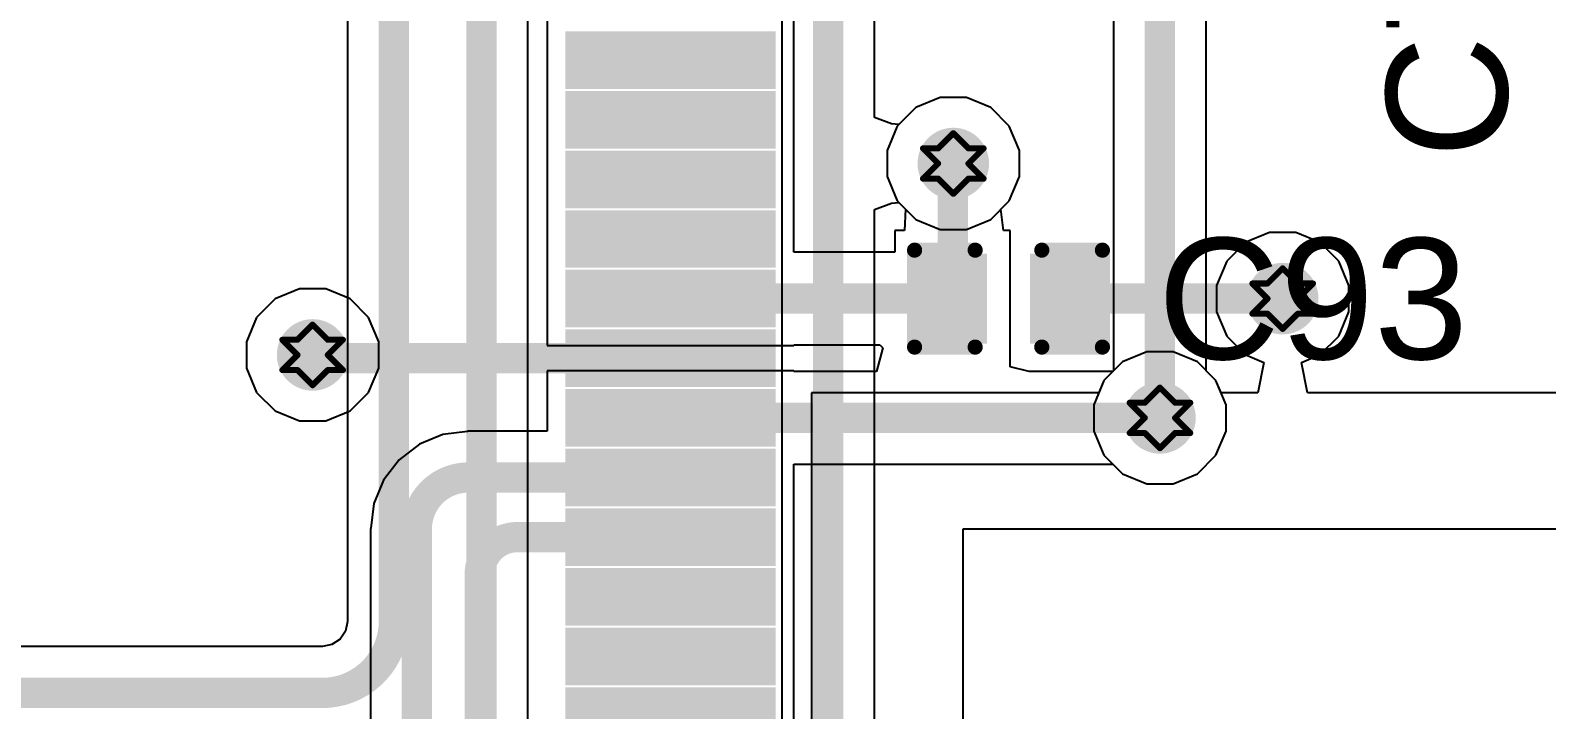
# Model space of a CAD drawing. Header units: inches. Extents: x 24 to 500, y 68 to 269.
# Drawn here: x 352.99 to 365.7, y 145.42 to 151.12 of the extents above; entities that cross this region are included whole.
import ezdxf

# ---------------------------------------------------------------- set-up
doc = ezdxf.new("R2010")
doc.units = ezdxf.units.IN
for name, color, linetype in [('Bottom Layer', 5, 'Continuous'), ('Drill Drawing', 1, 'Continuous'), ('Layer 1', 16, 'Continuous'), ('Layer 2', 76, 'Continuous'), ('Top Layer', 1, 'Continuous'), ('Top Overlay', 2, 'Continuous'), ('Top Paste', 8, 'Continuous'), ('Top Solder', 216, 'Continuous'), ('Via Holes', 16, 'Continuous')]:
    doc.layers.add(name, color=color, linetype=linetype)
doc.styles.add('Arial', font='', dxfattribs={"height": 0.2})
doc.styles.get('Arial').set_extended_font_data('Arial')

# ---------------------------------------------------------------- blocks, each defined once
blk = doc.blocks.new('LQFP_144_20_20__68')
at = {"layer": 'Top Layer'}
for points in [[(9.89998909, -1.10998508), (11.45998851, -1.10998508), (11.45998851, -1.38998452), (9.89998909, -1.38998452)], [(9.89998909, -1.61000948), (11.45998851, -1.61000948), (11.45998851, -1.89000892), (9.89998909, -1.89000892)], [(9.89998909, -2.10998308), (11.45998851, -2.10998308), (11.45998851, -2.38998252), (9.89998909, -2.38998252)], [(9.89998909, -2.61000748), (11.45998851, -2.61000748), (11.45998851, -2.89000692), (9.89998909, -2.89000692)], [(9.89998909, -3.10998108), (11.45998851, -3.10998108), (11.45998851, -3.389980519999999), (9.89998909, -3.389980519999999)], [(9.89998909, -3.61000548), (11.45998851, -3.61000548), (11.45998851, -3.89000492), (9.89998909, -3.89000492)], [(9.89998909, -4.10997908), (11.45998851, -4.10997908), (11.45998851, -4.38997852), (9.89998909, -4.38997852)], [(9.89998909, -4.61000348), (11.45998851, -4.61000348), (11.45998851, -4.89000292), (9.89998909, -4.89000292)], [(9.89998909, -5.10997708), (11.45998851, -5.10997708), (11.45998851, -5.389976519999999), (9.89998909, -5.389976519999999)], [(9.89998909, -5.61000148), (11.45998851, -5.61000148), (11.45998851, -5.890000919999999), (9.89998909, -5.890000919999999)], [(9.89998909, -6.10997508), (11.45998851, -6.10997508), (11.45998851, -6.38997452), (9.89998909, -6.38997452)], [(9.89998909, -6.609999479999999), (11.45998851, -6.609999479999999), (11.45998851, -6.889998919999999), (9.89998909, -6.889998919999999)]]:
    blk.add_hatch(color=1, dxfattribs=at).paths.add_polyline_path(points)
at = {"layer": 'Top Paste'}
for points in [[(9.89998909, -1.10998508), (11.45998851, -1.10998508), (11.45998851, -1.38998452), (9.89998909, -1.38998452)], [(9.89998909, -1.61000948), (11.45998851, -1.61000948), (11.45998851, -1.89000892), (9.89998909, -1.89000892)], [(9.89998909, -2.10998308), (11.45998851, -2.10998308), (11.45998851, -2.38998252), (9.89998909, -2.38998252)], [(9.89998909, -2.61000748), (11.45998851, -2.61000748), (11.45998851, -2.89000692), (9.89998909, -2.89000692)], [(9.89998909, -3.10998108), (11.45998851, -3.10998108), (11.45998851, -3.389980519999999), (9.89998909, -3.389980519999999)], [(9.89998909, -3.61000548), (11.45998851, -3.61000548), (11.45998851, -3.89000492), (9.89998909, -3.89000492)], [(9.89998909, -4.10997908), (11.45998851, -4.10997908), (11.45998851, -4.38997852), (9.89998909, -4.38997852)], [(9.89998909, -4.61000348), (11.45998851, -4.61000348), (11.45998851, -4.89000292), (9.89998909, -4.89000292)], [(9.89998909, -5.10997708), (11.45998851, -5.10997708), (11.45998851, -5.389976519999999), (9.89998909, -5.389976519999999)], [(9.89998909, -5.61000148), (11.45998851, -5.61000148), (11.45998851, -5.890000919999999), (9.89998909, -5.890000919999999)], [(9.89998909, -6.10997508), (11.45998851, -6.10997508), (11.45998851, -6.38997452), (9.89998909, -6.38997452)], [(9.89998909, -6.609999479999999), (11.45998851, -6.609999479999999), (11.45998851, -6.889998919999999), (9.89998909, -6.889998919999999)]]:
    blk.add_hatch(color=8, dxfattribs=at).paths.add_polyline_path(points)
at = {"layer": 'Top Solder'}
for points in [[(9.798389089999999, -1.00838508), (11.56158851, -1.00838508), (11.56158851, -1.49158452), (9.798389089999999, -1.49158452)], [(9.798389089999999, -1.50840948), (11.56158851, -1.50840948), (11.56158851, -1.99160892), (9.798389089999999, -1.99160892)], [(9.798389089999999, -2.00838308), (11.56158851, -2.00838308), (11.56158851, -2.49158252), (9.798389089999999, -2.49158252)], [(9.798389089999999, -2.50840748), (11.56158851, -2.50840748), (11.56158851, -2.99160692), (9.798389089999999, -2.99160692)], [(9.798389089999999, -3.00838108), (11.56158851, -3.00838108), (11.56158851, -3.49158052), (9.798389089999999, -3.49158052)], [(9.798389089999999, -3.50840548), (11.56158851, -3.50840548), (11.56158851, -3.99160492), (9.798389089999999, -3.99160492)], [(9.798389089999999, -4.00837908), (11.56158851, -4.00837908), (11.56158851, -4.49157852), (9.798389089999999, -4.49157852)], [(9.798389089999999, -4.508403479999999), (11.56158851, -4.508403479999999), (11.56158851, -4.991602919999999), (9.798389089999999, -4.991602919999999)], [(9.798389089999999, -5.00837708), (11.56158851, -5.00837708), (11.56158851, -5.49157652), (9.798389089999999, -5.49157652)], [(9.798389089999999, -5.50840148), (11.56158851, -5.50840148), (11.56158851, -5.99160092), (9.798389089999999, -5.99160092)], [(9.798389089999999, -6.00837508), (11.56158851, -6.00837508), (11.56158851, -6.49157452), (9.798389089999999, -6.49157452)], [(9.798389089999999, -6.50839948), (11.56158851, -6.50839948), (11.56158851, -6.991598919999999), (9.798389089999999, -6.991598919999999)]]:
    blk.add_hatch(color=216, dxfattribs=at).paths.add_polyline_path(points)
blk = doc.blocks.new('C___0402_230')
at = {"layer": 'Top Layer'}
for points in [[(-0.6985, -0.3175), (-0.6985, 0.3175), (-0.2412999999999999, 0.3175), (-0.2413, -0.3175)], [(0.2412999999999999, -0.3175), (0.2413, 0.3175), (0.6985, 0.3175), (0.6985, -0.3175)]]:
    blk.add_hatch(color=1, dxfattribs=at).paths.add_polyline_path(points)
at = {"layer": 'Top Paste'}
for points in [[(-0.6985, -0.3175), (-0.6985, 0.3175), (-0.2412999999999999, 0.3175), (-0.2413, -0.3175)], [(0.2412999999999999, -0.3175), (0.2413, 0.3175), (0.6985, 0.3175), (0.6985, -0.3175)]]:
    blk.add_hatch(color=8, dxfattribs=at).paths.add_polyline_path(points)
at = {"layer": 'Top Solder'}
for points in [[(-0.7584998799999999, -0.37749988), (-0.7584998799999999, 0.37749988), (-0.18130012, 0.37749988), (-0.18130012, -0.37749988)], [(0.18130012, -0.37749988), (0.18130012, 0.37749988), (0.7584998799999999, 0.37749988), (0.7584998799999999, -0.37749988)]]:
    blk.add_hatch(color=216, dxfattribs=at).paths.add_polyline_path(points)
at = {"layer": 'Top Overlay'}
for points in [[(-0.7874, -0.4064, 0.127, 0.127, 0), (-0.7874, 0.4064, 0.127, 0.127, 0)], [(-0.7874, 0.4064, 0.127, 0.127, 0), (-0.2794, 0.4064, 0.127, 0.127, 0)], [(0.2794, 0.4064, 0.127, 0.127, 0), (0.7874, 0.4064, 0.127, 0.127, 0)], [(0.7874, -0.4064, 0.127, 0.127, 0), (0.7874, 0.4064, 0.127, 0.127, 0)], [(-0.7874, -0.4064, 0.127, 0.127, 0), (-0.2794, -0.4064, 0.127, 0.127, 0)], [(0.2794, -0.4064, 0.127, 0.127, 0), (0.7874, -0.4064, 0.127, 0.127, 0)]]:
    blk.add_lwpolyline(points, format="xyseb", dxfattribs=at)
for points in [[(-0.8191499999999999, 0.4064, 0.0635, 0.0635, 1), (-0.7556499999999999, 0.4064, 0.0635, 0.0635, 1)], [(-0.8191499999999999, 0.4064, 0.0635, 0.0635, 1), (-0.7556499999999999, 0.4064, 0.0635, 0.0635, 1)], [(-0.31115, 0.4064, 0.0635, 0.0635, 1), (-0.24765, 0.4064, 0.0635, 0.0635, 1)], [(0.24765, 0.4064, 0.0635, 0.0635, 1), (0.31115, 0.4064, 0.0635, 0.0635, 1)], [(0.7556499999999999, 0.4064, 0.0635, 0.0635, 1), (0.8191499999999999, 0.4064, 0.0635, 0.0635, 1)], [(0.7556499999999999, 0.4064, 0.0635, 0.0635, 1), (0.8191499999999999, 0.4064, 0.0635, 0.0635, 1)], [(-0.8191499999999999, -0.4064, 0.0635, 0.0635, 1), (-0.7556499999999999, -0.4064, 0.0635, 0.0635, 1)], [(-0.8191499999999999, -0.4064, 0.0635, 0.0635, 1), (-0.7556499999999999, -0.4064, 0.0635, 0.0635, 1)], [(-0.31115, -0.4064, 0.0635, 0.0635, 1), (-0.24765, -0.4064, 0.0635, 0.0635, 1)], [(0.24765, -0.4064, 0.0635, 0.0635, 1), (0.31115, -0.4064, 0.0635, 0.0635, 1)], [(0.7556499999999999, -0.4064, 0.0635, 0.0635, 1), (0.8191499999999999, -0.4064, 0.0635, 0.0635, 1)], [(0.7556499999999999, -0.4064, 0.0635, 0.0635, 1), (0.8191499999999999, -0.4064, 0.0635, 0.0635, 1)]]:
    blk.add_lwpolyline(points, format="xyseb", close=True, dxfattribs=at)

msp = doc.modelspace()

# ---------------------------------------------------------------- hatches: boundary and pattern name
at = {"layer": 'Bottom Layer'}
h = msp.add_hatch(color=5, dxfattribs=at)
edge = h.paths.add_edge_path()
edge.add_arc((360.72527296, 150.00373352), 0.2999994, 0, 360)
h = msp.add_hatch(color=5, dxfattribs=at)
edge = h.paths.add_edge_path()
edge.add_arc((363.48704544, 148.8706192), 0.2999994, 0, 360)
h = msp.add_hatch(color=5, dxfattribs=at)
edge = h.paths.add_edge_path()
edge.add_arc((355.35368604, 148.3985856), 0.2999994, 0, 360)
h = msp.add_hatch(color=5, dxfattribs=at)
edge = h.paths.add_edge_path()
edge.add_arc((362.458, 147.8706212), 0.2999994, 0, 360)
at = {"layer": 'Layer 1'}
h = msp.add_hatch(color=16, dxfattribs=at)
edge = h.paths.add_edge_path()
edge.add_arc((360.72527296, 150.00373352), 0.2999994, 0, 360)
h = msp.add_hatch(color=16, dxfattribs=at)
edge = h.paths.add_edge_path()
edge.add_arc((363.48704544, 148.8706192), 0.2999994, 0, 360)
h = msp.add_hatch(color=16, dxfattribs=at)
edge = h.paths.add_edge_path()
edge.add_arc((355.35368604, 148.3985856), 0.2999994, 0, 360)
h = msp.add_hatch(color=16, dxfattribs=at)
edge = h.paths.add_edge_path()
edge.add_arc((362.458, 147.8706212), 0.2999994, 0, 360)
at = {"layer": 'Layer 2'}
h = msp.add_hatch(color=76, dxfattribs=at)
edge = h.paths.add_edge_path()
edge.add_arc((360.72527296, 150.00373352), 0.2999994, 0, 360)
h = msp.add_hatch(color=76, dxfattribs=at)
edge = h.paths.add_edge_path()
edge.add_arc((363.48704544, 148.8706192), 0.2999994, 0, 360)
h = msp.add_hatch(color=76, dxfattribs=at)
edge = h.paths.add_edge_path()
edge.add_arc((355.35368604, 148.3985856), 0.2999994, 0, 360)
h = msp.add_hatch(color=76, dxfattribs=at)
edge = h.paths.add_edge_path()
edge.add_arc((362.458, 147.8706212), 0.2999994, 0, 360)
at = {"layer": 'Top Layer'}
h = msp.add_hatch(color=1, dxfattribs=at)
edge = h.paths.add_edge_path()
edge.add_arc((360.72527296, 150.00373352), 0.2999994, 0, 360)
h = msp.add_hatch(color=1, dxfattribs=at)
edge = h.paths.add_edge_path()
edge.add_arc((363.48704544, 148.8706192), 0.2999994, 0, 360)
h = msp.add_hatch(color=1, dxfattribs=at)
edge = h.paths.add_edge_path()
edge.add_arc((355.35368604, 148.3985856), 0.2999994, 0, 360)
h = msp.add_hatch(color=1, dxfattribs=at)
edge = h.paths.add_edge_path()
edge.add_arc((362.458, 147.8706212), 0.2999994, 0, 360)
at = {"layer": 'Via Holes'}
h = msp.add_hatch(color=7, dxfattribs=at)
edge = h.paths.add_edge_path()
edge.add_arc((360.72527296, 150.00373352), 0.1499997, 0, 360)
h = msp.add_hatch(color=7, dxfattribs=at)
edge = h.paths.add_edge_path()
edge.add_arc((363.48704544, 148.8706192), 0.1499997, 0, 360)
h = msp.add_hatch(color=7, dxfattribs=at)
edge = h.paths.add_edge_path()
edge.add_arc((355.35368604, 148.3985856), 0.1499997, 0, 360)
h = msp.add_hatch(color=7, dxfattribs=at)
edge = h.paths.add_edge_path()
edge.add_arc((362.458, 147.8706212), 0.1499997, 0, 360)

# ---------------------------------------------------------------- linework, layer by layer
at = {"layer": 'Bottom Layer'}
for p, q in [((359.28824256, 163.0793919), (359.28824256, 143.77670762)), ((362.84646506, 148.2656293), (362.84646506, 160.20023586)), ((360.06517268, 150.38824634), (360.06517268, 155.1859736)), ((355.64622038, 155.0694384), (355.64622038, 146.16340592)), ((362.06953494, 152.65411938), (362.06953494, 148.2656293)), ((357.15686506, 144.55623616), (357.15686506, 152.4875919)), ((360.61507506, 150.55773292), (360.4114585, 150.47339222)), ((360.83547086, 150.55773292), (360.61507506, 150.55773292)), ((361.03908742, 150.47339222), (360.83547086, 150.55773292)), ((360.4114585, 150.47339222), (360.26817202, 150.33010574)), ((361.19493166, 150.31754798), (361.03908742, 150.47339222)), ((360.20748634, 150.33541688), (360.06517268, 150.38824634)), ((360.26817202, 150.33010574), (360.20748634, 150.33541688)), ((361.27927236, 150.11393142), (361.19493166, 150.31754798)), ((361.27927236, 149.89353562), (361.27927236, 150.11393142)), ((361.19493166, 149.68991906), (361.27927236, 149.89353562)), ((360.06517268, 149.6192207), (360.20748634, 149.67205016)), ((360.20748634, 149.67205016), (360.26817202, 149.6773613)), ((360.26817202, 149.6773613), (360.4114585, 149.53407482)), ((361.03908742, 149.53407482), (361.19493166, 149.68991906)), ((360.06517268, 143.77670762), (360.06517268, 149.6192207)), ((360.4114585, 149.53407482), (360.61507506, 149.44973412)), ((360.83547086, 149.44973412), (361.03908742, 149.53407482)), ((360.61507506, 149.44973412), (360.83547086, 149.44973412)), ((362.06953494, 148.2656293), (361.9883412999999, 148.18443566)), ((362.9276587, 148.18443566), (362.84646506, 148.2656293)), ((361.9883412999999, 148.18443566), (361.9040006, 147.9808191)), ((363.0119994, 147.9808191), (362.9276587, 148.18443566)), ((361.9040006, 147.9808191), (361.9040006, 147.7604233)), ((363.0119994, 147.7604233), (363.0119994, 147.9808191)), ((361.9040006, 147.7604233), (361.9883412999999, 147.55680674)), ((362.9276587, 147.55680674), (363.0119994, 147.7604233)), ((361.9883412999999, 147.55680674), (362.14418554, 147.4009625)), ((362.77181446, 147.4009625), (362.9276587, 147.55680674)), ((362.14418554, 147.4009625), (362.3478021, 147.3166218)), ((362.5681979, 147.3166218), (362.77181446, 147.4009625)), ((362.3478021, 147.3166218), (362.5681979, 147.3166218)), ((355.62904998, 146.0831343), (355.5835789, 146.01508262)), ((355.64501642, 146.16340592), (355.62904998, 146.0831343)), ((355.64622038, 146.16340592), (355.64501642, 146.16340592)), ((355.51552722, 145.96961154), (355.4352555999999, 145.9536451)), ((355.5835789, 146.01508262), (355.51552722, 145.96961154)), ((355.4352555999999, 145.95244114), (348.73693778, 145.95244114)), ((355.4352555999999, 145.9536451), (355.4352555999999, 145.95244114))]:
    msp.add_line(p, q, dxfattribs=at)
for points in [[(359.67670762, 143.77670762, 0.254, 0.254, 0), (359.67670762, 163.4744, 0.254, 0.254, 0)], [(362.458, 147.8706212, 0.254, 0.254, 0), (362.458, 160.20023586, 0.254, 0.254, 0)], [(356.03468544, 146.16340592, 0.254, 0.254, 0), (356.03468544, 160.07062728, 0.254, 0.254, 0)], [(356.7684, 144.55623616, 0.254, 0.254, 0), (356.7684, 152.8826, 0.254, 0.254, 0)], [(356.03468544, 146.16340592, 0.254, 0.254, -0.4142135623730951), (355.4352555999999, 145.56397608, 0.254, 0.254, 0)], [(328.69424736, 145.56397608, 0.254, 0.254, 0), (355.4352555999999, 145.56397608, 0.254, 0.254, 0)]]:
    msp.add_lwpolyline(points, format="xyseb", dxfattribs=at)
for points in [[(362.3945, 147.8706212, 0.127, 0.127, 1), (362.5215, 147.8706212, 0.127, 0.127, 1)], [(355.97118544, 146.16340592, 0.127, 0.127, 1), (356.09818544, 146.16340592, 0.127, 0.127, 1)], [(355.97118544, 146.16340592, 0.127, 0.127, 1), (356.09818544, 146.16340592, 0.127, 0.127, 1)], [(355.3717556, 145.56397608, 0.127, 0.127, 1), (355.4987556, 145.56397608, 0.127, 0.127, 1)], [(355.3717556, 145.56397608, 0.127, 0.127, 1), (355.4987556, 145.56397608, 0.127, 0.127, 1)]]:
    msp.add_lwpolyline(points, format="xyseb", close=True, dxfattribs=at)
at = {"layer": 'Drill Drawing'}
for points in [[(360.59827296, 150.13073352, 0.0508, 0.0508, 0), (360.72527296, 150.25773352, 0.0508, 0.0508, 0)], [(360.72527296, 150.25773352, 0.0508, 0.0508, 0), (360.85227296, 150.13073352, 0.0508, 0.0508, 0)], [(360.47127296, 150.13073352, 0.0508, 0.0508, 0), (360.59827296, 150.00373352, 0.0508, 0.0508, 0)], [(360.47127296, 150.13073352, 0.0508, 0.0508, 0), (360.59827296, 150.13073352, 0.0508, 0.0508, 0)], [(360.85227296, 150.13073352, 0.0508, 0.0508, 0), (360.97927296, 150.13073352, 0.0508, 0.0508, 0)], [(360.85227296, 150.00373352, 0.0508, 0.0508, 0), (360.97927296, 150.13073352, 0.0508, 0.0508, 0)], [(360.47127296, 149.87673352, 0.0508, 0.0508, 0), (360.59827296, 150.00373352, 0.0508, 0.0508, 0)], [(360.85227296, 150.00373352, 0.0508, 0.0508, 0), (360.97927296, 149.87673352, 0.0508, 0.0508, 0)], [(360.47127296, 149.87673352, 0.0508, 0.0508, 0), (360.59827296, 149.87673352, 0.0508, 0.0508, 0)], [(360.59827296, 149.87673352, 0.0508, 0.0508, 0), (360.72527296, 149.74973352, 0.0508, 0.0508, 0)], [(360.72527296, 149.74973352, 0.0508, 0.0508, 0), (360.85227296, 149.87673352, 0.0508, 0.0508, 0)], [(360.85227296, 149.87673352, 0.0508, 0.0508, 0), (360.97927296, 149.87673352, 0.0508, 0.0508, 0)], [(363.36004544, 148.9976192, 0.0508, 0.0508, 0), (363.48704544, 149.1246192, 0.0508, 0.0508, 0)], [(363.48704544, 149.1246192, 0.0508, 0.0508, 0), (363.61404544, 148.9976192, 0.0508, 0.0508, 0)], [(363.23304544, 148.9976192, 0.0508, 0.0508, 0), (363.36004544, 148.8706192, 0.0508, 0.0508, 0)], [(363.23304544, 148.9976192, 0.0508, 0.0508, 0), (363.36004544, 148.9976192, 0.0508, 0.0508, 0)], [(363.61404544, 148.9976192, 0.0508, 0.0508, 0), (363.74104544, 148.9976192, 0.0508, 0.0508, 0)], [(363.61404544, 148.8706192, 0.0508, 0.0508, 0), (363.74104544, 148.9976192, 0.0508, 0.0508, 0)], [(363.23304544, 148.7436192, 0.0508, 0.0508, 0), (363.36004544, 148.8706192, 0.0508, 0.0508, 0)], [(363.61404544, 148.8706192, 0.0508, 0.0508, 0), (363.74104544, 148.7436192, 0.0508, 0.0508, 0)], [(363.23304544, 148.7436192, 0.0508, 0.0508, 0), (363.36004544, 148.7436192, 0.0508, 0.0508, 0)], [(363.36004544, 148.7436192, 0.0508, 0.0508, 0), (363.48704544, 148.6166192, 0.0508, 0.0508, 0)], [(363.48704544, 148.6166192, 0.0508, 0.0508, 0), (363.61404544, 148.7436192, 0.0508, 0.0508, 0)], [(363.61404544, 148.7436192, 0.0508, 0.0508, 0), (363.74104544, 148.7436192, 0.0508, 0.0508, 0)], [(355.22668604, 148.5255856, 0.0508, 0.0508, 0), (355.35368604, 148.6525856, 0.0508, 0.0508, 0)], [(355.35368604, 148.6525856, 0.0508, 0.0508, 0), (355.48068604, 148.5255856, 0.0508, 0.0508, 0)], [(355.09968604, 148.5255856, 0.0508, 0.0508, 0), (355.22668604, 148.3985856, 0.0508, 0.0508, 0)], [(355.09968604, 148.5255856, 0.0508, 0.0508, 0), (355.22668604, 148.5255856, 0.0508, 0.0508, 0)], [(355.48068604, 148.5255856, 0.0508, 0.0508, 0), (355.60768604, 148.5255856, 0.0508, 0.0508, 0)], [(355.48068604, 148.3985856, 0.0508, 0.0508, 0), (355.60768604, 148.5255856, 0.0508, 0.0508, 0)], [(355.09968604, 148.2715856, 0.0508, 0.0508, 0), (355.22668604, 148.3985856, 0.0508, 0.0508, 0)], [(355.48068604, 148.3985856, 0.0508, 0.0508, 0), (355.60768604, 148.2715856, 0.0508, 0.0508, 0)], [(355.09968604, 148.2715856, 0.0508, 0.0508, 0), (355.22668604, 148.2715856, 0.0508, 0.0508, 0)], [(355.22668604, 148.2715856, 0.0508, 0.0508, 0), (355.35368604, 148.1445856, 0.0508, 0.0508, 0)], [(355.35368604, 148.1445856, 0.0508, 0.0508, 0), (355.48068604, 148.2715856, 0.0508, 0.0508, 0)], [(355.48068604, 148.2715856, 0.0508, 0.0508, 0), (355.60768604, 148.2715856, 0.0508, 0.0508, 0)], [(362.331, 147.9976212, 0.0508, 0.0508, 0), (362.458, 148.1246212, 0.0508, 0.0508, 0)], [(362.458, 148.1246212, 0.0508, 0.0508, 0), (362.585, 147.9976212, 0.0508, 0.0508, 0)], [(362.204, 147.9976212, 0.0508, 0.0508, 0), (362.331, 147.8706212, 0.0508, 0.0508, 0)], [(362.204, 147.9976212, 0.0508, 0.0508, 0), (362.331, 147.9976212, 0.0508, 0.0508, 0)], [(362.585, 147.9976212, 0.0508, 0.0508, 0), (362.712, 147.9976212, 0.0508, 0.0508, 0)], [(362.585, 147.8706212, 0.0508, 0.0508, 0), (362.712, 147.9976212, 0.0508, 0.0508, 0)], [(362.204, 147.7436212, 0.0508, 0.0508, 0), (362.331, 147.8706212, 0.0508, 0.0508, 0)], [(362.585, 147.8706212, 0.0508, 0.0508, 0), (362.712, 147.7436212, 0.0508, 0.0508, 0)], [(362.204, 147.7436212, 0.0508, 0.0508, 0), (362.331, 147.7436212, 0.0508, 0.0508, 0)], [(362.331, 147.7436212, 0.0508, 0.0508, 0), (362.458, 147.6166212, 0.0508, 0.0508, 0)], [(362.458, 147.6166212, 0.0508, 0.0508, 0), (362.585, 147.7436212, 0.0508, 0.0508, 0)], [(362.585, 147.7436212, 0.0508, 0.0508, 0), (362.712, 147.7436212, 0.0508, 0.0508, 0)]]:
    msp.add_lwpolyline(points, format="xyseb", dxfattribs=at)
for points in [[(360.71257296, 150.25773352, 0.0254, 0.0254, 1), (360.73797296, 150.25773352, 0.0254, 0.0254, 1)], [(360.71257296, 150.25773352, 0.0254, 0.0254, 1), (360.73797296, 150.25773352, 0.0254, 0.0254, 1)], [(360.45857296, 150.13073352, 0.0254, 0.0254, 1), (360.48397296, 150.13073352, 0.0254, 0.0254, 1)], [(360.45857296, 150.13073352, 0.0254, 0.0254, 1), (360.48397296, 150.13073352, 0.0254, 0.0254, 1)], [(360.58557296, 150.13073352, 0.0254, 0.0254, 1), (360.61097296, 150.13073352, 0.0254, 0.0254, 1)], [(360.58557296, 150.13073352, 0.0254, 0.0254, 1), (360.61097296, 150.13073352, 0.0254, 0.0254, 1)], [(360.8395729599999, 150.13073352, 0.0254, 0.0254, 1), (360.86497296, 150.13073352, 0.0254, 0.0254, 1)], [(360.8395729599999, 150.13073352, 0.0254, 0.0254, 1), (360.86497296, 150.13073352, 0.0254, 0.0254, 1)], [(360.96657296, 150.13073352, 0.0254, 0.0254, 1), (360.9919729599999, 150.13073352, 0.0254, 0.0254, 1)], [(360.96657296, 150.13073352, 0.0254, 0.0254, 1), (360.9919729599999, 150.13073352, 0.0254, 0.0254, 1)], [(360.58557296, 150.00373352, 0.0254, 0.0254, 1), (360.61097296, 150.00373352, 0.0254, 0.0254, 1)], [(360.58557296, 150.00373352, 0.0254, 0.0254, 1), (360.61097296, 150.00373352, 0.0254, 0.0254, 1)], [(360.8395729599999, 150.00373352, 0.0254, 0.0254, 1), (360.86497296, 150.00373352, 0.0254, 0.0254, 1)], [(360.8395729599999, 150.00373352, 0.0254, 0.0254, 1), (360.86497296, 150.00373352, 0.0254, 0.0254, 1)], [(360.45857296, 149.87673352, 0.0254, 0.0254, 1), (360.48397296, 149.87673352, 0.0254, 0.0254, 1)], [(360.45857296, 149.87673352, 0.0254, 0.0254, 1), (360.48397296, 149.87673352, 0.0254, 0.0254, 1)], [(360.58557296, 149.87673352, 0.0254, 0.0254, 1), (360.61097296, 149.87673352, 0.0254, 0.0254, 1)], [(360.58557296, 149.87673352, 0.0254, 0.0254, 1), (360.61097296, 149.87673352, 0.0254, 0.0254, 1)], [(360.8395729599999, 149.87673352, 0.0254, 0.0254, 1), (360.86497296, 149.87673352, 0.0254, 0.0254, 1)], [(360.8395729599999, 149.87673352, 0.0254, 0.0254, 1), (360.86497296, 149.87673352, 0.0254, 0.0254, 1)], [(360.96657296, 149.87673352, 0.0254, 0.0254, 1), (360.9919729599999, 149.87673352, 0.0254, 0.0254, 1)], [(360.96657296, 149.87673352, 0.0254, 0.0254, 1), (360.9919729599999, 149.87673352, 0.0254, 0.0254, 1)], [(360.71257296, 149.74973352, 0.0254, 0.0254, 1), (360.73797296, 149.74973352, 0.0254, 0.0254, 1)], [(360.71257296, 149.74973352, 0.0254, 0.0254, 1), (360.73797296, 149.74973352, 0.0254, 0.0254, 1)], [(363.47434544, 149.1246192, 0.0254, 0.0254, 1), (363.49974544, 149.1246192, 0.0254, 0.0254, 1)], [(363.47434544, 149.1246192, 0.0254, 0.0254, 1), (363.49974544, 149.1246192, 0.0254, 0.0254, 1)], [(363.22034544, 148.9976192, 0.0254, 0.0254, 1), (363.24574544, 148.9976192, 0.0254, 0.0254, 1)], [(363.22034544, 148.9976192, 0.0254, 0.0254, 1), (363.24574544, 148.9976192, 0.0254, 0.0254, 1)], [(363.34734544, 148.9976192, 0.0254, 0.0254, 1), (363.37274544, 148.9976192, 0.0254, 0.0254, 1)], [(363.34734544, 148.9976192, 0.0254, 0.0254, 1), (363.37274544, 148.9976192, 0.0254, 0.0254, 1)], [(363.60134544, 148.9976192, 0.0254, 0.0254, 1), (363.62674544, 148.9976192, 0.0254, 0.0254, 1)], [(363.60134544, 148.9976192, 0.0254, 0.0254, 1), (363.62674544, 148.9976192, 0.0254, 0.0254, 1)], [(363.7283454399999, 148.9976192, 0.0254, 0.0254, 1), (363.75374544, 148.9976192, 0.0254, 0.0254, 1)], [(363.7283454399999, 148.9976192, 0.0254, 0.0254, 1), (363.75374544, 148.9976192, 0.0254, 0.0254, 1)], [(363.34734544, 148.8706192, 0.0254, 0.0254, 1), (363.37274544, 148.8706192, 0.0254, 0.0254, 1)], [(363.34734544, 148.8706192, 0.0254, 0.0254, 1), (363.37274544, 148.8706192, 0.0254, 0.0254, 1)], [(363.60134544, 148.8706192, 0.0254, 0.0254, 1), (363.62674544, 148.8706192, 0.0254, 0.0254, 1)], [(363.60134544, 148.8706192, 0.0254, 0.0254, 1), (363.62674544, 148.8706192, 0.0254, 0.0254, 1)], [(363.22034544, 148.7436192, 0.0254, 0.0254, 1), (363.24574544, 148.7436192, 0.0254, 0.0254, 1)], [(363.22034544, 148.7436192, 0.0254, 0.0254, 1), (363.24574544, 148.7436192, 0.0254, 0.0254, 1)], [(363.34734544, 148.7436192, 0.0254, 0.0254, 1), (363.37274544, 148.7436192, 0.0254, 0.0254, 1)], [(363.34734544, 148.7436192, 0.0254, 0.0254, 1), (363.37274544, 148.7436192, 0.0254, 0.0254, 1)], [(363.60134544, 148.7436192, 0.0254, 0.0254, 1), (363.62674544, 148.7436192, 0.0254, 0.0254, 1)], [(363.60134544, 148.7436192, 0.0254, 0.0254, 1), (363.62674544, 148.7436192, 0.0254, 0.0254, 1)], [(363.7283454399999, 148.7436192, 0.0254, 0.0254, 1), (363.75374544, 148.7436192, 0.0254, 0.0254, 1)], [(363.7283454399999, 148.7436192, 0.0254, 0.0254, 1), (363.75374544, 148.7436192, 0.0254, 0.0254, 1)], [(355.34098604, 148.6525856, 0.0254, 0.0254, 1), (355.36638604, 148.6525856, 0.0254, 0.0254, 1)], [(355.34098604, 148.6525856, 0.0254, 0.0254, 1), (355.36638604, 148.6525856, 0.0254, 0.0254, 1)], [(363.47434544, 148.6166192, 0.0254, 0.0254, 1), (363.49974544, 148.6166192, 0.0254, 0.0254, 1)], [(363.47434544, 148.6166192, 0.0254, 0.0254, 1), (363.49974544, 148.6166192, 0.0254, 0.0254, 1)], [(355.0869860399999, 148.5255856, 0.0254, 0.0254, 1), (355.11238604, 148.5255856, 0.0254, 0.0254, 1)], [(355.0869860399999, 148.5255856, 0.0254, 0.0254, 1), (355.11238604, 148.5255856, 0.0254, 0.0254, 1)], [(355.21398604, 148.5255856, 0.0254, 0.0254, 1), (355.2393860399999, 148.5255856, 0.0254, 0.0254, 1)], [(355.21398604, 148.5255856, 0.0254, 0.0254, 1), (355.2393860399999, 148.5255856, 0.0254, 0.0254, 1)], [(355.46798604, 148.5255856, 0.0254, 0.0254, 1), (355.49338604, 148.5255856, 0.0254, 0.0254, 1)], [(355.46798604, 148.5255856, 0.0254, 0.0254, 1), (355.49338604, 148.5255856, 0.0254, 0.0254, 1)], [(355.59498604, 148.5255856, 0.0254, 0.0254, 1), (355.62038604, 148.5255856, 0.0254, 0.0254, 1)], [(355.59498604, 148.5255856, 0.0254, 0.0254, 1), (355.62038604, 148.5255856, 0.0254, 0.0254, 1)], [(355.21398604, 148.3985856, 0.0254, 0.0254, 1), (355.2393860399999, 148.3985856, 0.0254, 0.0254, 1)], [(355.21398604, 148.3985856, 0.0254, 0.0254, 1), (355.2393860399999, 148.3985856, 0.0254, 0.0254, 1)], [(355.46798604, 148.3985856, 0.0254, 0.0254, 1), (355.49338604, 148.3985856, 0.0254, 0.0254, 1)], [(355.46798604, 148.3985856, 0.0254, 0.0254, 1), (355.49338604, 148.3985856, 0.0254, 0.0254, 1)], [(355.0869860399999, 148.2715856, 0.0254, 0.0254, 1), (355.11238604, 148.2715856, 0.0254, 0.0254, 1)], [(355.0869860399999, 148.2715856, 0.0254, 0.0254, 1), (355.11238604, 148.2715856, 0.0254, 0.0254, 1)], [(355.21398604, 148.2715856, 0.0254, 0.0254, 1), (355.2393860399999, 148.2715856, 0.0254, 0.0254, 1)], [(355.21398604, 148.2715856, 0.0254, 0.0254, 1), (355.2393860399999, 148.2715856, 0.0254, 0.0254, 1)], [(355.46798604, 148.2715856, 0.0254, 0.0254, 1), (355.49338604, 148.2715856, 0.0254, 0.0254, 1)], [(355.46798604, 148.2715856, 0.0254, 0.0254, 1), (355.49338604, 148.2715856, 0.0254, 0.0254, 1)], [(355.59498604, 148.2715856, 0.0254, 0.0254, 1), (355.62038604, 148.2715856, 0.0254, 0.0254, 1)], [(355.59498604, 148.2715856, 0.0254, 0.0254, 1), (355.62038604, 148.2715856, 0.0254, 0.0254, 1)], [(355.34098604, 148.1445856, 0.0254, 0.0254, 1), (355.36638604, 148.1445856, 0.0254, 0.0254, 1)], [(355.34098604, 148.1445856, 0.0254, 0.0254, 1), (355.36638604, 148.1445856, 0.0254, 0.0254, 1)], [(362.4453, 148.1246212, 0.0254, 0.0254, 1), (362.4707, 148.1246212, 0.0254, 0.0254, 1)], [(362.4453, 148.1246212, 0.0254, 0.0254, 1), (362.4707, 148.1246212, 0.0254, 0.0254, 1)], [(362.1913, 147.9976212, 0.0254, 0.0254, 1), (362.2167, 147.9976212, 0.0254, 0.0254, 1)], [(362.1913, 147.9976212, 0.0254, 0.0254, 1), (362.2167, 147.9976212, 0.0254, 0.0254, 1)], [(362.3183, 147.9976212, 0.0254, 0.0254, 1), (362.3437, 147.9976212, 0.0254, 0.0254, 1)], [(362.3183, 147.9976212, 0.0254, 0.0254, 1), (362.3437, 147.9976212, 0.0254, 0.0254, 1)], [(362.5723, 147.9976212, 0.0254, 0.0254, 1), (362.5977, 147.9976212, 0.0254, 0.0254, 1)], [(362.5723, 147.9976212, 0.0254, 0.0254, 1), (362.5977, 147.9976212, 0.0254, 0.0254, 1)], [(362.6993, 147.9976212, 0.0254, 0.0254, 1), (362.7247, 147.9976212, 0.0254, 0.0254, 1)], [(362.6993, 147.9976212, 0.0254, 0.0254, 1), (362.7247, 147.9976212, 0.0254, 0.0254, 1)], [(362.3183, 147.8706212, 0.0254, 0.0254, 1), (362.3437, 147.8706212, 0.0254, 0.0254, 1)], [(362.3183, 147.8706212, 0.0254, 0.0254, 1), (362.3437, 147.8706212, 0.0254, 0.0254, 1)], [(362.5723, 147.8706212, 0.0254, 0.0254, 1), (362.5977, 147.8706212, 0.0254, 0.0254, 1)], [(362.5723, 147.8706212, 0.0254, 0.0254, 1), (362.5977, 147.8706212, 0.0254, 0.0254, 1)], [(362.1913, 147.7436212, 0.0254, 0.0254, 1), (362.2167, 147.7436212, 0.0254, 0.0254, 1)], [(362.1913, 147.7436212, 0.0254, 0.0254, 1), (362.2167, 147.7436212, 0.0254, 0.0254, 1)], [(362.3183, 147.7436212, 0.0254, 0.0254, 1), (362.3437, 147.7436212, 0.0254, 0.0254, 1)], [(362.3183, 147.7436212, 0.0254, 0.0254, 1), (362.3437, 147.7436212, 0.0254, 0.0254, 1)], [(362.5723, 147.7436212, 0.0254, 0.0254, 1), (362.5977, 147.7436212, 0.0254, 0.0254, 1)], [(362.5723, 147.7436212, 0.0254, 0.0254, 1), (362.5977, 147.7436212, 0.0254, 0.0254, 1)], [(362.6993, 147.7436212, 0.0254, 0.0254, 1), (362.7247, 147.7436212, 0.0254, 0.0254, 1)], [(362.6993, 147.7436212, 0.0254, 0.0254, 1), (362.7247, 147.7436212, 0.0254, 0.0254, 1)], [(362.4453, 147.6166212, 0.0254, 0.0254, 1), (362.4707, 147.6166212, 0.0254, 0.0254, 1)], [(362.4453, 147.6166212, 0.0254, 0.0254, 1), (362.4707, 147.6166212, 0.0254, 0.0254, 1)]]:
    msp.add_lwpolyline(points, format="xyseb", close=True, dxfattribs=at)
at = {"layer": 'Layer 1'}
for p, q in [((360.61507506, 150.55773292), (360.4114585, 150.47339222)), ((360.83547086, 150.55773292), (360.61507506, 150.55773292)), ((361.03908742, 150.47339222), (360.83547086, 150.55773292)), ((360.4114585, 150.47339222), (360.25561426, 150.31754798)), ((361.19493166, 150.31754798), (361.03908742, 150.47339222)), ((360.25561426, 150.31754798), (360.17127356, 150.11393142)), ((361.27927236, 150.11393142), (361.19493166, 150.31754798)), ((360.17127356, 150.11393142), (360.17127356, 149.89353562)), ((361.27927236, 149.89353562), (361.27927236, 150.11393142)), ((360.17127356, 149.89353562), (360.25561426, 149.68991906)), ((361.19493166, 149.68991906), (361.27927236, 149.89353562)), ((360.25561426, 149.68991906), (360.4114585, 149.53407482)), ((361.03908742, 149.53407482), (361.19493166, 149.68991906)), ((360.4114585, 149.53407482), (360.61507506, 149.44973412)), ((360.83547086, 149.44973412), (361.03908742, 149.53407482)), ((360.61507506, 149.44973412), (360.83547086, 149.44973412)), ((362.3478021, 148.4246206), (362.14418554, 148.3402799)), ((362.5681979, 148.4246206), (362.3478021, 148.4246206)), ((362.77181446, 148.3402799), (362.5681979, 148.4246206)), ((362.14418554, 148.3402799), (361.9883412999999, 148.18443566)), ((362.9276587, 148.18443566), (362.77181446, 148.3402799)), ((361.9883412999999, 148.18443566), (361.9040006, 147.9808191)), ((363.0119994, 147.9808191), (362.9276587, 148.18443566)), ((361.9040006, 147.9808191), (361.9040006, 147.7604233)), ((363.0119994, 147.7604233), (363.0119994, 147.9808191)), ((361.9040006, 147.7604233), (361.9883412999999, 147.55680674)), ((362.9276587, 147.55680674), (363.0119994, 147.7604233)), ((361.9883412999999, 147.55680674), (362.14418554, 147.4009625)), ((362.77181446, 147.4009625), (362.9276587, 147.55680674)), ((362.14418554, 147.4009625), (362.3478021, 147.3166218)), ((362.5681979, 147.3166218), (362.77181446, 147.4009625)), ((362.3478021, 147.3166218), (362.5681979, 147.3166218))]:
    msp.add_line(p, q, dxfattribs=at)
at = {"layer": 'Layer 2'}
for p, q in [((363.37684754, 149.4246186), (363.17323098, 149.3402779)), ((363.59724334, 149.4246186), (363.37684754, 149.4246186)), ((363.8008599, 149.3402779), (363.59724334, 149.4246186)), ((363.17323098, 149.3402779), (363.0173867399999, 149.18443366)), ((363.95670414, 149.18443366), (363.8008599, 149.3402779)), ((363.0173867399999, 149.18443366), (362.93304604, 148.9808171)), ((364.04104484, 148.9808171), (363.95670414, 149.18443366)), ((355.24348814, 148.952585), (355.03987158, 148.8682443)), ((355.46388394, 148.952585), (355.24348814, 148.952585)), ((355.6675005, 148.8682443), (355.46388394, 148.952585)), ((362.93304604, 148.9808171), (362.93304604, 148.7604213)), ((364.04104484, 148.7604213), (364.04104484, 148.9808171)), ((355.03987158, 148.8682443), (354.88402734, 148.71240006)), ((355.82334474, 148.71240006), (355.6675005, 148.8682443)), ((362.93304604, 148.7604213), (363.0173867399999, 148.55680474)), ((363.95670414, 148.55680474), (364.04104484, 148.7604213)), ((354.88402734, 148.71240006), (354.79968664, 148.5087835)), ((355.90768544, 148.5087835), (355.82334474, 148.71240006)), ((354.79968664, 148.5087835), (354.79968664, 148.2883877)), ((355.90768544, 148.2883877), (355.90768544, 148.5087835)), ((363.0173867399999, 148.55680474), (363.17323098, 148.4009605)), ((363.8008599, 148.4009605), (363.95670414, 148.55680474)), ((362.3478021, 148.4246206), (362.14418554, 148.3402799)), ((362.5681979, 148.4246206), (362.3478021, 148.4246206)), ((362.77181446, 148.3402799), (362.5681979, 148.4246206)), ((363.17323098, 148.4009605), (363.3300582, 148.336)), ((363.64403268, 148.336), (363.8008599, 148.4009605)), ((354.79968664, 148.2883877), (354.88402734, 148.08477114)), ((355.82334474, 148.08477114), (355.90768544, 148.2883877)), ((362.14418554, 148.3402799), (361.9883412999999, 148.18443566)), ((362.9276587, 148.18443566), (362.77181446, 148.3402799)), ((363.3300582, 148.336), (363.27953506, 148.082)), ((363.69455582, 148.082), (363.64403268, 148.336)), ((361.9883412999999, 148.18443566), (361.9459106, 148.082)), ((362.9700893999999, 148.082), (362.9276587, 148.18443566)), ((354.88402734, 148.08477114), (355.03987158, 147.9289269)), ((355.6675005, 147.9289269), (355.82334474, 148.08477114)), ((361.9459106, 148.082), (359.537, 148.082)), ((359.537, 148.082), (359.537, 138.59958056)), ((363.27953506, 148.082), (362.9700893999999, 148.082)), ((372.491, 148.082), (363.69455582, 148.082)), ((355.03987158, 147.9289269), (355.24348814, 147.8445862)), ((355.46388394, 147.8445862), (355.6675005, 147.9289269)), ((355.24348814, 147.8445862), (355.46388394, 147.8445862)), ((360.807, 143.77140664), (360.807, 146.939)), ((360.807, 146.939), (372.491, 146.939))]:
    msp.add_line(p, q, dxfattribs=at)
at = {"layer": 'Top Layer'}
for p, q in [((357.32119036, 151.47661348), (357.32119036, 150.47661548)), ((359.38918724, 150.47661548), (359.38918724, 151.47661348)), ((360.61507506, 150.55773292), (360.4114585, 150.47339222)), ((360.83547086, 150.55773292), (360.61507506, 150.55773292)), ((361.03908742, 150.47339222), (360.83547086, 150.55773292)), ((357.32119036, 150.47661548), (357.32119036, 149.47661748)), ((359.38918724, 149.25908426), (359.38918724, 150.47661548)), ((360.4114585, 150.47339222), (360.25561426, 150.31754798)), ((361.19493166, 150.31754798), (361.03908742, 150.47339222)), ((360.25561426, 150.31754798), (360.17127356, 150.11393142)), ((361.27927236, 150.11393142), (361.19493166, 150.31754798)), ((360.17127356, 150.11393142), (360.17127356, 149.89353562)), ((361.27927236, 149.89353562), (361.27927236, 150.11393142)), ((360.17127356, 149.89353562), (360.25561426, 149.68991906)), ((361.19493166, 149.68991906), (361.27927236, 149.89353562)), ((360.25561426, 149.68991906), (360.32561412, 149.6199192)), ((361.1249318, 149.6199192), (361.19493166, 149.68991906)), ((360.32561412, 149.6199192), (360.3148546799999, 149.4421192)), ((361.145836, 149.4421192), (361.1249318, 149.6199192)), ((357.32119036, 149.47661748), (357.32119036, 148.47661948)), ((360.3148546799999, 149.4421192), (360.2354999999999, 149.4421192)), ((360.2354999999999, 149.4421192), (360.2354999999999, 149.25908426)), ((361.2007, 149.4421192), (361.145836, 149.4421192)), ((361.2007, 148.4368888), (361.2007, 149.4421192)), ((360.2354999999999, 149.25908426), (359.38918724, 149.25908426)), ((357.32119036, 148.47661948), (359.38918724, 148.47661948)), ((359.38918724, 148.47661948), (359.38918724, 148.48215414)), ((359.38918724, 148.48215414), (360.10977508, 148.48215414)), ((360.1346493, 148.45727992), (360.07997834, 148.26050104)), ((360.10977508, 148.48215414), (360.1346493, 148.45727992)), ((361.20070254, 148.29912174), (361.2007, 148.4368888)), ((362.3478021, 148.4246206), (362.14418554, 148.3402799)), ((362.5681979, 148.4246206), (362.3478021, 148.4246206)), ((362.77181446, 148.3402799), (362.5681979, 148.4246206)), ((359.38918724, 148.26462092), (357.32119036, 148.26462092)), ((357.32119036, 148.26462092), (357.32119036, 147.75906186)), ((359.38918724, 148.25908626), (359.38918724, 148.26462092)), ((360.07428112, 148.25908626), (359.38918724, 148.25908626)), ((360.07997834, 148.26050104), (360.07428112, 148.25908626)), ((361.36191888, 148.25908626), (361.20070254, 148.29912174)), ((362.0629919, 148.25908626), (361.36191888, 148.25908626)), ((362.14418554, 148.3402799), (362.0629919, 148.25908626)), ((362.9276587, 148.18443566), (362.77181446, 148.3402799)), ((363.0119994, 147.9808191), (362.9276587, 148.18443566)), ((363.0119994, 147.7604233), (363.0119994, 147.9808191)), ((356.65105708, 147.75769534), (356.44608924, 147.73071038)), ((356.6579303199999, 147.75906186), (356.65105708, 147.75769534)), ((357.32119036, 147.75906186), (356.6579303199999, 147.75906186)), ((362.9276587, 147.55680674), (363.0119994, 147.7604233)), ((356.24868552, 147.6489427), (356.07916846, 147.5188693)), ((356.44608924, 147.73071038), (356.24868552, 147.6489427)), ((356.07916846, 147.5188693), (355.94909506, 147.34935224)), ((359.38918724, 146.47662348), (359.38918724, 147.48215614)), ((359.38918724, 147.48215614), (362.0629919, 147.48215614)), ((362.0629919, 147.48215614), (362.14418554, 147.4009625)), ((362.77181446, 147.4009625), (362.9276587, 147.55680674)), ((362.14418554, 147.4009625), (362.3478021, 147.3166218)), ((362.5681979, 147.3166218), (362.77181446, 147.4009625)), ((355.94909506, 147.34935224), (355.8673273799999, 147.15194852)), ((362.3478021, 147.3166218), (362.5681979, 147.3166218)), ((355.8673273799999, 147.15194852), (355.84034242, 146.94698068)), ((355.84034242, 146.94698068), (355.8389759, 146.94010744)), ((355.8389759, 146.94010744), (355.8389759, 143.24417122)), ((359.38918724, 145.23314362), (359.38918724, 146.47662348))]:
    msp.add_line(p, q, dxfattribs=at)
for points in [[(360.72168648, 150.00014704, 0.254, 0.254, 0), (360.72527296, 150.00373352, 0.254, 0.254, 0)], [(360.72168648, 148.87420568, 0.254, 0.254, 0), (360.72168648, 150.00014704, 0.254, 0.254, 0)], [(358.3551888, 148.8706192, 0.254, 0.254, 0), (360.7180999999999, 148.8706192, 0.254, 0.254, 0)], [(360.7180999999999, 148.8706192, 0.254, 0.254, 0), (360.72168648, 148.87420568, 0.254, 0.254, 0)], [(360.7180999999999, 148.8706192, 0.254, 0.254, 0), (360.807, 148.8706192, 0.254, 0.254, 0)], [(361.6579, 148.8706192, 0.254, 0.254, 0), (363.48704544, 148.8706192, 0.254, 0.254, 0)], [(355.38167684, 148.3705948, 0.254, 0.254, 0), (358.3551888, 148.3705948, 0.254, 0.254, 0)], [(358.3551888, 147.8706212, 0.254, 0.254, 0), (362.458, 147.8706212, 0.254, 0.254, 0)], [(356.22744096, 146.94010744, 0.254, 0.254, -0.4142135623730951), (356.6579303199999, 147.3705968, 0.254, 0.254, 0)], [(356.6579303199999, 147.3705968, 0.254, 0.254, 0), (358.3551888, 147.3705968, 0.254, 0.254, 0)], [(356.22744096, 143.24417122, 0.254, 0.254, 0), (356.22744096, 146.94010744, 0.254, 0.254, 0)], [(356.75433856, 146.55583592, 0.254, 0.254, -0.4142135623730951), (357.06912584, 146.8706232, 0.254, 0.254, 0)], [(357.06912584, 146.8706232, 0.254, 0.254, 0), (358.3551888, 146.8706232, 0.254, 0.254, 0)], [(356.75433856, 143.34626144, 0.254, 0.254, 0), (356.75433856, 146.55583592, 0.254, 0.254, 0)]]:
    msp.add_lwpolyline(points, format="xyseb", dxfattribs=at)
for points in [[(360.65818648, 150.00014704, 0.127, 0.127, 1), (360.78518648, 150.00014704, 0.127, 0.127, 1)], [(360.65818648, 150.00014704, 0.127, 0.127, 1), (360.78518648, 150.00014704, 0.127, 0.127, 1)], [(360.66177296, 150.00373352, 0.127, 0.127, 1), (360.78877296, 150.00373352, 0.127, 0.127, 1)], [(358.2916888, 148.8706192, 0.127, 0.127, 1), (358.4186888, 148.8706192, 0.127, 0.127, 1)], [(360.6546, 148.8706192, 0.127, 0.127, 1), (360.7816, 148.8706192, 0.127, 0.127, 1)], [(360.6546, 148.8706192, 0.127, 0.127, 1), (360.7816, 148.8706192, 0.127, 0.127, 1)], [(360.6546, 148.8706192, 0.127, 0.127, 1), (360.7816, 148.8706192, 0.127, 0.127, 1)], [(360.65818648, 148.87420568, 0.127, 0.127, 1), (360.78518648, 148.87420568, 0.127, 0.127, 1)], [(360.65818648, 148.87420568, 0.127, 0.127, 1), (360.78518648, 148.87420568, 0.127, 0.127, 1)], [(360.7435, 148.8706192, 0.127, 0.127, 1), (360.8705, 148.8706192, 0.127, 0.127, 1)], [(361.5944, 148.8706192, 0.127, 0.127, 1), (361.7214, 148.8706192, 0.127, 0.127, 1)], [(363.42354544, 148.8706192, 0.127, 0.127, 1), (363.55054544, 148.8706192, 0.127, 0.127, 1)], [(355.31817684, 148.3705948, 0.127, 0.127, 1), (355.44517684, 148.3705948, 0.127, 0.127, 1)], [(358.2916888, 148.3705948, 0.127, 0.127, 1), (358.4186888, 148.3705948, 0.127, 0.127, 1)], [(358.2916888, 147.8706212, 0.127, 0.127, 1), (358.4186888, 147.8706212, 0.127, 0.127, 1)], [(362.3945, 147.8706212, 0.127, 0.127, 1), (362.5215, 147.8706212, 0.127, 0.127, 1)], [(356.59443032, 147.3705968, 0.127, 0.127, 1), (356.72143032, 147.3705968, 0.127, 0.127, 1)], [(356.59443032, 147.3705968, 0.127, 0.127, 1), (356.72143032, 147.3705968, 0.127, 0.127, 1)], [(358.2916888, 147.3705968, 0.127, 0.127, 1), (358.4186888, 147.3705968, 0.127, 0.127, 1)], [(356.16394096, 146.94010744, 0.127, 0.127, 1), (356.29094096, 146.94010744, 0.127, 0.127, 1)], [(356.16394096, 146.94010744, 0.127, 0.127, 1), (356.29094096, 146.94010744, 0.127, 0.127, 1)], [(357.00562584, 146.8706232, 0.127, 0.127, 1), (357.13262584, 146.8706232, 0.127, 0.127, 1)], [(357.00562584, 146.8706232, 0.127, 0.127, 1), (357.13262584, 146.8706232, 0.127, 0.127, 1)], [(358.2916888, 146.8706232, 0.127, 0.127, 1), (358.4186888, 146.8706232, 0.127, 0.127, 1)], [(356.69083856, 146.55583592, 0.127, 0.127, 1), (356.81783856, 146.55583592, 0.127, 0.127, 1)], [(356.69083856, 146.55583592, 0.127, 0.127, 1), (356.81783856, 146.55583592, 0.127, 0.127, 1)]]:
    msp.add_lwpolyline(points, format="xyseb", close=True, dxfattribs=at)

# ---------------------------------------------------------------- block references
for name, p in [('LQFP_144_20_20__68', (347.6752, 152.1206)), ('C___0402_230', (361.188, 148.8706192))]:
    msp.add_blockref(name, p)

# ---------------------------------------------------------------- texts
at = {"layer": 'Top Overlay', "style": 'Arial'}
for s, rotation, p in [('C73', 90, (365.37103202, 150.0490649)), ('C93', 360, (362.438569, 148.3627843))]:
    msp.add_text(s, height=1.016, rotation=rotation, dxfattribs=at).set_placement(p)

doc.saveas('drawing.dxf')
